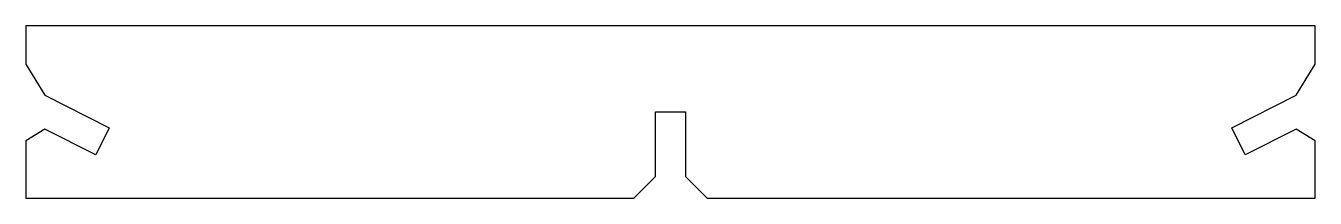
# Model space of a CAD drawing. Header units: millimetres. Extents: x 57.4 to 117.4, y 0.4 to 8.4.
import ezdxf

# ---------------------------------------------------------------- set-up
doc = ezdxf.new("R2010")
doc.units = ezdxf.units.MM
doc.layers.get('0').update_dxf_attribs({"linetype": 'CONTINUOUS'})

msp = doc.modelspace()

# ---------------------------------------------------------------- linework, layer by layer
msp.add_lwpolyline([(117.36, 3.083), (116.468, 3.632), (114.106, 2.438), (113.474, 3.688), (116.468, 5.2), (117.36, 6.651), (117.36, 8.426), (57.36, 8.426), (57.36, 6.651), (58.253, 5.2), (61.246, 3.688), (60.615, 2.438), (58.253, 3.632), (57.36, 3.083), (57.36, 0.426), (85.66, 0.426), (86.66, 1.426), (86.66, 4.426), (88.06, 4.426), (88.06, 1.426), (89.06, 0.426), (117.36, 0.426)], close=True)

doc.saveas('drawing.dxf')
